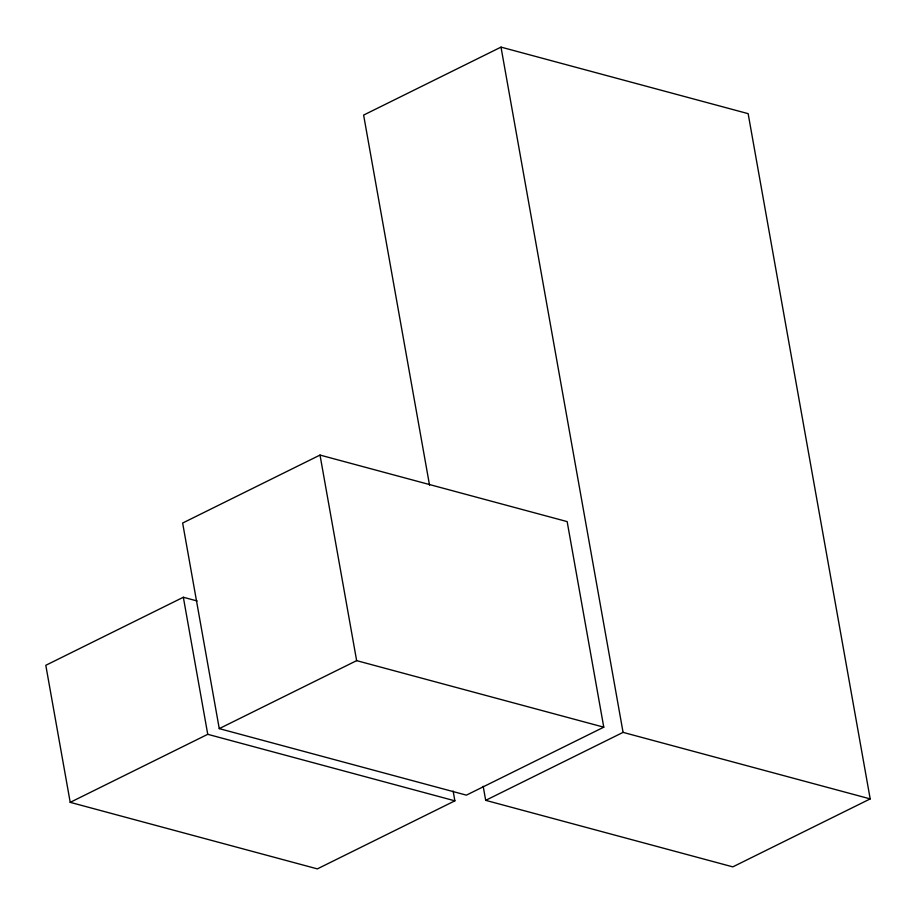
<?xml version="1.0" encoding="UTF-8"?>
<svg xmlns="http://www.w3.org/2000/svg" width="916" height="916" viewBox="0 0 916 916"><rect width="100%" height="100%" fill="white"/><g stroke="black" fill="none" stroke-linecap="round" stroke-linejoin="round"><path stroke-width="1.37" d="M483.179 786.272L485.686 800.344L732.811 866.868L870.2 798.901L748.143 113.653L501.006 47.117L363.618 115.084L429.535 485.148M320.016 455.069L182.639 523.036L219.256 728.621L466.381 795.145L603.77 727.178L567.153 521.605L320.016 455.069L356.645 660.642L603.77 727.178M197.135 600.976L183.337 597.255L45.8 665.302L70.211 802.347L317.348 868.883L454.874 800.836L453.134 791.046M70.211 802.347L207.749 734.311L454.874 800.836M219.256 728.621L356.645 660.642M485.686 800.344L623.075 732.376L870.2 798.901M501.006 47.117L623.075 732.376M183.337 597.255L207.749 734.311"/></g></svg>
